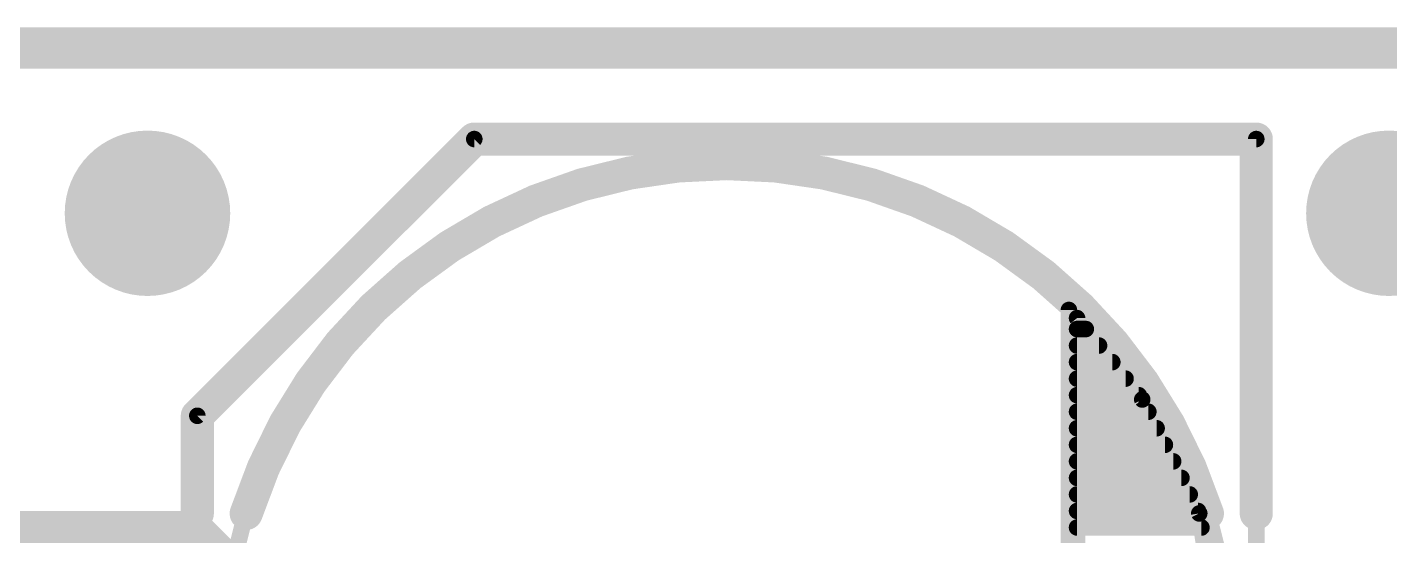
# Model space of a CAD drawing. Extents: x -9 to 103, y -21 to 20.
# Drawn here: x 30.25 to 38.61, y 17.32 to 20.45 of the extents above; entities that cross this region are included whole.
import ezdxf

# ---------------------------------------------------------------- set-up
doc = ezdxf.new("R2010")
doc.units = 0
for name, color, linetype in [('1', 12, 'CONTINUOUS'), ('16', 132, 'CONTINUOUS'), ('18', 110, 'CONTINUOUS'), ('20', 53, 'CONTINUOUS'), ('21', 41, 'CONTINUOUS'), ('51', 53, 'CONTINUOUS')]:
    doc.layers.add(name, color=color, linetype=linetype)

# ---------------------------------------------------------------- blocks, each defined once
blk = doc.blocks.new('ROUNDV')
at = {"const_width": 0.5}
blk.add_lwpolyline([(0, -0.25, 1), (0, 0.25, 1), (0, -0.25)], format="xyb", dxfattribs=at)

msp = doc.modelspace()

# ---------------------------------------------------------------- linework, layer by layer
at = {"layer": '1', "const_width": 0.254}
msp.add_lwpolyline([(25.4, 20.32), (45.72, 20.32)], dxfattribs=at)
at = {"layer": '16'}
for points, const_width in [([(45.72, 20.32), (25.4, 20.32)], 0.254), ([(31.242, 17.272), (29.21, 17.272)], 0.4064), ([(35.306, 13.208), (31.242, 17.272)], 0.4064)]:
    msp.add_lwpolyline(points, dxfattribs=dict(at, const_width=const_width))
at = {"layer": '16', "const_width": 0.2032}
for points in [[(31.3138, 17.3438, 1), (31.1702, 17.2002)], [(31.242, 17.1704, 1), (31.242, 17.3736)]]:
    msp.add_lwpolyline(points, format="xyb", dxfattribs=at)
at = {"layer": '20', "const_width": 0.2032}
msp.add_lwpolyline([(45.72, 20.32), (0, 20.32)], dxfattribs=at)
at = {"layer": '21', "const_width": 0.2032}
for points in [[(31.294, 18.06), (32.994, 19.76)], [(32.994, 19.76), (37.794, 19.76)], [(37.794, 19.76), (37.794, 17.46)], [(31.294, 17.46), (31.294, 18.06)]]:
    msp.add_lwpolyline(points, dxfattribs=at)
at = {"layer": '21'}
for points, const_width in [([(32.994, 19.8108, 1), (32.994, 19.7092)], 0.1016), ([(33.0299, 19.7241, 1), (32.9581, 19.7959)], 0.1016), ([(37.8448, 19.76, 1), (37.7432, 19.76)], 0.1016), ([(37.794, 19.7092, 1), (37.794, 19.8108)], 0.1016), ([(37.494, 17.46, 0.7285), (31.594, 17.46)], 0.2032), ([(31.3448, 18.06, 1), (31.2432, 18.06)], 0.1016), ([(31.2581, 18.0959, 1), (31.3299, 18.0241)], 0.1016), ([(31.2432, 17.46, 1), (31.3448, 17.46)], 0.1016), ([(31.5456, 17.4756, 1), (31.6424, 17.4444)], 0.1016), ([(37.4456, 17.4444, 1), (37.5424, 17.4756)], 0.1016), ([(37.7432, 17.46, 1), (37.8448, 17.46)], 0.1016)]:
    msp.add_lwpolyline(points, format="xyb", dxfattribs=dict(at, const_width=const_width))
at = {"layer": '51', "const_width": 0.1016}
for points in [[(31.294, 18.06), (32.994, 19.76)], [(32.994, 19.76), (37.794, 19.76)], [(37.794, 19.76), (37.794, 13.26)], [(36.644, 14.26), (36.644, 18.71)], [(37.094, 18.16), (36.694, 18.66)], [(36.694, 18.66), (36.694, 14.41)], [(36.694, 18.5928), (36.7478, 18.5928)], [(36.694, 18.4912), (36.829, 18.4912)], [(36.694, 18.3896), (36.9103, 18.3896)], [(36.694, 18.288), (36.9916, 18.288)], [(36.694, 18.1864), (37.0729, 18.1864)], [(37.444, 17.46), (37.094, 18.16)], [(31.294, 14.96), (31.294, 18.06)], [(36.694, 18.0848), (37.1316, 18.0848)], [(36.694, 17.9832), (37.1824, 17.9832)], [(36.694, 17.8816), (37.2332, 17.8816)], [(36.694, 17.78), (37.284, 17.78)], [(36.694, 17.6784), (37.3348, 17.6784)], [(36.694, 17.5768), (37.3856, 17.5768)], [(36.694, 17.4752), (37.4364, 17.4752)], [(37.594, 16.51), (37.444, 17.46)], [(36.694, 17.3736), (37.4576, 17.3736)]]:
    msp.add_lwpolyline(points, dxfattribs=at)
at = {"layer": '51'}
for points, const_width in [([(32.994, 19.7854, 1), (32.994, 19.7346)], 0.0508), ([(33.012, 19.742, 1), (32.976, 19.778)], 0.0508), ([(37.8194, 19.76, 1), (37.7686, 19.76)], 0.0508), ([(37.794, 19.7346, 1), (37.794, 19.7854)], 0.0508), ([(34.544, 13.41, 1), (34.544, 19.61, 1), (34.544, 13.41)], 0.1016), ([(36.6694, 18.71, 1), (36.6186, 18.71)], 0.0508), ([(36.7138, 18.6759, 1), (36.6742, 18.6441)], 0.0508), ([(36.7194, 18.66, 1), (36.6686, 18.66)], 0.0508), ([(36.694, 18.6182, 1), (36.694, 18.5674)], 0.0508), ([(36.7478, 18.5674, 1), (36.7478, 18.6182)], 0.0508), ([(36.694, 18.5166, 1), (36.694, 18.4658)], 0.0508), ([(36.829, 18.4658, 1), (36.829, 18.5166)], 0.0508), ([(36.694, 18.415, 1), (36.694, 18.3642)], 0.0508), ([(36.9103, 18.3642, 1), (36.9103, 18.415)], 0.0508), ([(36.694, 18.3134, 1), (36.694, 18.2626)], 0.0508), ([(36.9916, 18.2626, 1), (36.9916, 18.3134)], 0.0508), ([(36.694, 18.2118, 1), (36.694, 18.161)], 0.0508), ([(37.0729, 18.161, 1), (37.0729, 18.2118)], 0.0508), ([(37.1167, 18.1714, 1), (37.0713, 18.1486)], 0.0508), ([(37.0742, 18.1441, 1), (37.1138, 18.1759)], 0.0508), ([(31.276, 18.078, 1), (31.312, 18.042)], 0.0508), ([(31.3194, 18.06, 1), (31.2686, 18.06)], 0.0508), ([(36.694, 18.1102, 1), (36.694, 18.0594)], 0.0508), ([(37.1316, 18.0594, 1), (37.1316, 18.1102)], 0.0508), ([(36.694, 18.0086, 1), (36.694, 17.9578)], 0.0508), ([(37.1824, 17.9578, 1), (37.1824, 18.0086)], 0.0508), ([(36.694, 17.907, 1), (36.694, 17.8562)], 0.0508), ([(37.2332, 17.8562, 1), (37.2332, 17.907)], 0.0508), ([(36.694, 17.8054, 1), (36.694, 17.7546)], 0.0508), ([(37.284, 17.7546, 1), (37.284, 17.8054)], 0.0508), ([(36.694, 17.7038, 1), (36.694, 17.653)], 0.0508), ([(37.3348, 17.653, 1), (37.3348, 17.7038)], 0.0508), ([(36.694, 17.6022, 1), (36.694, 17.5514)], 0.0508), ([(37.3856, 17.5514, 1), (37.3856, 17.6022)], 0.0508), ([(36.694, 17.5006, 1), (36.694, 17.4498)], 0.0508), ([(37.4691, 17.464, 1), (37.4189, 17.456)], 0.0508), ([(37.4213, 17.4486, 1), (37.4667, 17.4714)], 0.0508), ([(37.4364, 17.4498, 1), (37.4364, 17.5006)], 0.0508), ([(36.694, 17.399, 1), (36.694, 17.3482)], 0.0508), ([(37.4576, 17.3482, 1), (37.4576, 17.399)], 0.0508)]:
    msp.add_lwpolyline(points, format="xyb", dxfattribs=dict(at, const_width=const_width))

# ---------------------------------------------------------------- block references
at = {"layer": '18', "xscale": 1.016, "yscale": 1.016}
for p in [(30.988, 19.304), (30.988, 19.304), (38.608, 19.304), (38.608, 19.304)]:
    msp.add_blockref('ROUNDV', p, dxfattribs=at)

doc.saveas('drawing.dxf')
